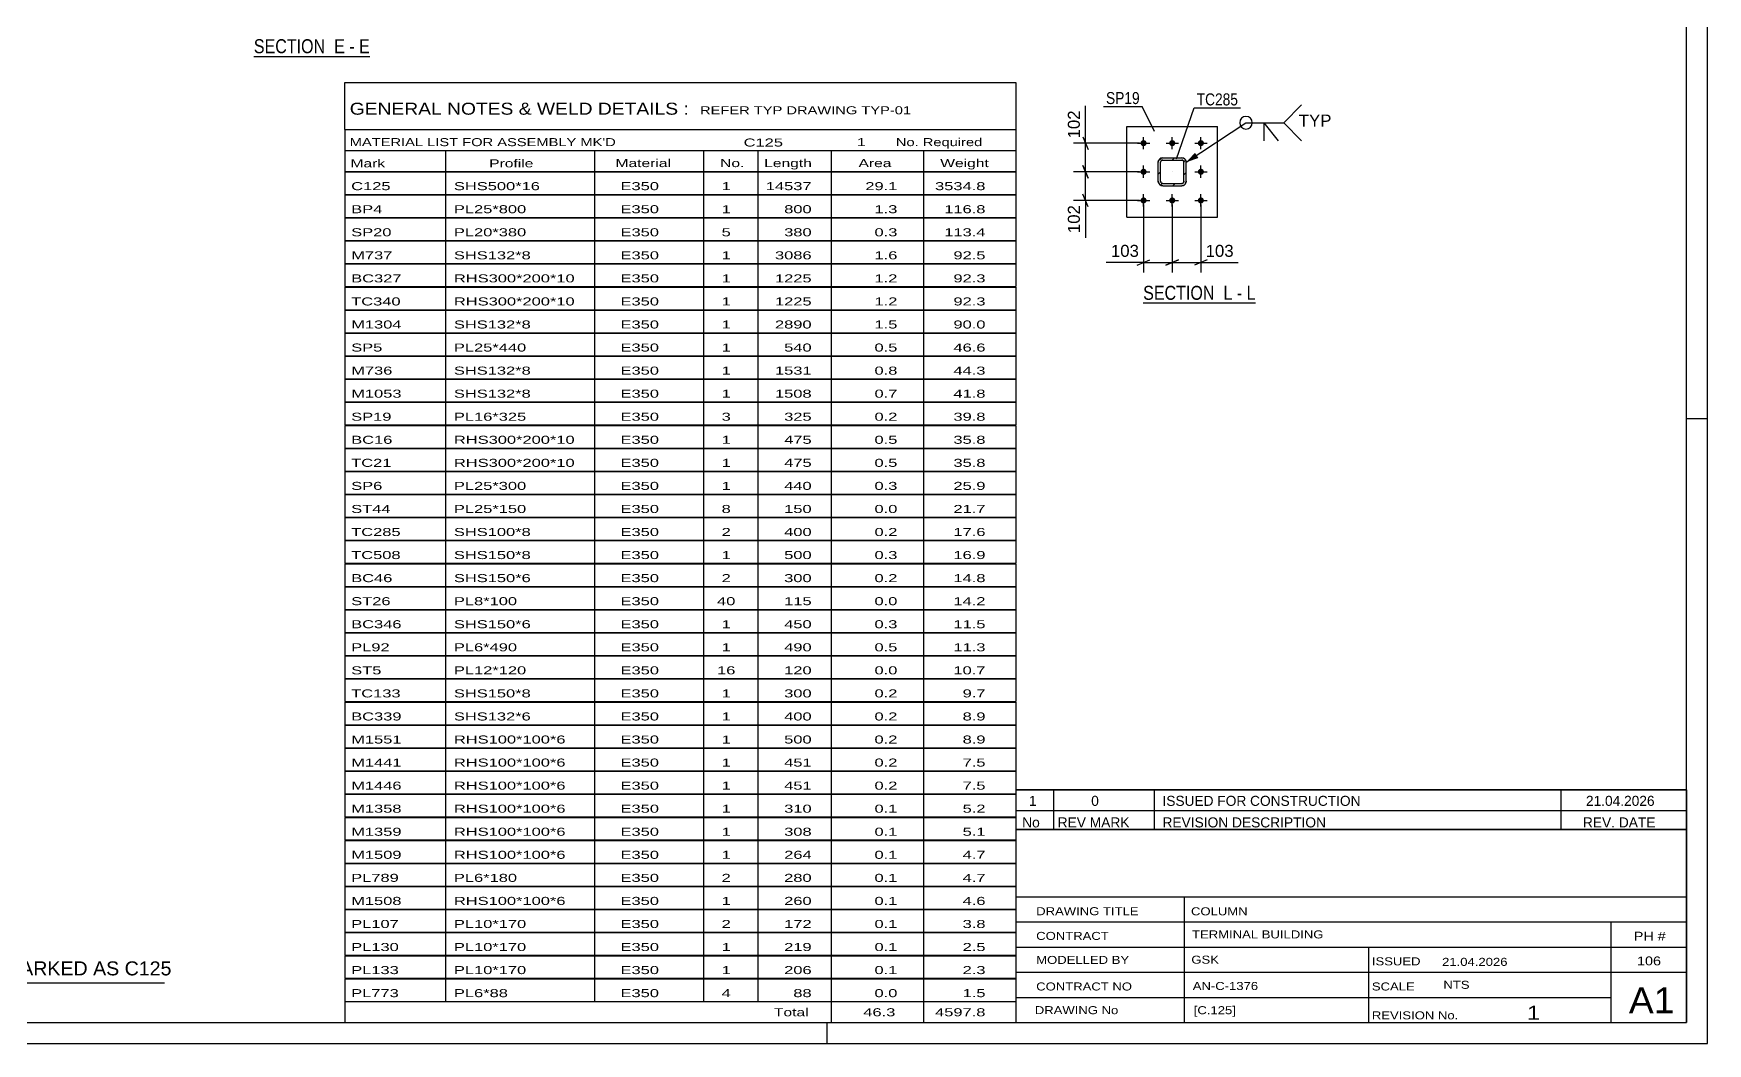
# Model space of a CAD drawing. Header units: millimetres. Extents: x -365 to 476, y -61 to 533.
# Drawn here: x 76.4 to 475.7, y -61 to 180 of the extents above; entities that cross this region are included whole.
import ezdxf

# ---------------------------------------------------------------- set-up
doc = ezdxf.new("R2010")
doc.units = ezdxf.units.MM
doc.linetypes.add('DXK_LINE_DOT2', pattern=[3.9198, 1.9599, -1.9599])
doc.linetypes.add('DXK_LINE_DOT3', pattern=[5.9187, 2.979, -0.9799, 0.9799, -0.9799])
doc.styles.add('Arial', font='arial.ttf', dxfattribs={"height": 0.2})
doc.styles.add('Arial Narrow', font='ARIALN.TTF', dxfattribs={"height": 0.2})

# ---------------------------------------------------------------- blocks, each defined once
blk = doc.blocks.new('Unknown-284858020-7668')
at = {"color": 5, "linetype": 'Continuous'}
for p, q in [((475.72, -60.97), (475.72, 533.03)), ((470.72, -55.97), (470.72, 528.03)), ((475.72, 88.03), (470.72, 88.03)), ((-360.28, -55.97), (470.72, -55.97)), ((265.72, -60.97), (265.72, -55.97)), ((-365.28, -60.97), (475.72, -60.97))]:
    blk.add_line(p, q, dxfattribs=at)
blk = doc.blocks.new('Unknown-284858020-16 - 18930')
at = {"color": 6, "linetype": 'Continuous'}
blk.add_line((129, 174.51), (156.65, 174.51), dxfattribs=at)
at = {"color": 0, "linetype": 'Continuous'}
blk.add_wipeout([(147.11, 175.26), (147.11, 178.76), (129, 178.76), (129, 175.26)], dxfattribs=at)
at = {"color": 7, "linetype": 'Continuous', "style": 'Arial Narrow'}
blk.add_text('SECTION ', height=3.34, dxfattribs=at).set_placement((129, 175.26))
at = {"color": 0, "linetype": 'Continuous'}
blk.add_wipeout([(150.72, 175.26), (150.72, 178.76), (148.16, 178.76), (148.16, 175.26)], dxfattribs=at)
blk.add_wipeout([(153.04, 175.26), (153.04, 178.76), (151.77, 178.76), (151.77, 175.26)], dxfattribs=at)
at = {"color": 7, "linetype": 'Continuous', "style": 'Arial Narrow'}
blk.add_text('E', height=3.34, dxfattribs=at).set_placement((148.16, 175.26))
at = {"color": 0, "linetype": 'Continuous'}
blk.add_wipeout([(156.65, 175.26), (156.65, 178.76), (154.09, 178.76), (154.09, 175.26)], dxfattribs=at)
at = {"color": 7, "linetype": 'Continuous', "style": 'Arial Narrow'}
for s, p in [('-', (151.77, 175.26)), ('E', (154.09, 175.26))]:
    blk.add_text(s, height=3.34, dxfattribs=at).set_placement(p)
blk = doc.blocks.new('Unknown-284858020-22 - 23308')
at = {"color": 6, "linetype": 'Continuous'}
blk.add_line((341.11, 115.68), (367.91, 115.68), dxfattribs=at)
at = {"color": 0, "linetype": 'Continuous'}
blk.add_wipeout([(359.22, 116.43), (359.22, 119.93), (341.11, 119.93), (341.11, 116.43)], dxfattribs=at)
at = {"color": 7, "linetype": 'Continuous', "style": 'Arial Narrow'}
blk.add_text('SECTION ', height=3.34, dxfattribs=at).set_placement((341.11, 116.43))
at = {"color": 0, "linetype": 'Continuous'}
blk.add_wipeout([(362.4, 116.43), (362.4, 119.93), (360.27, 119.93), (360.27, 116.43)], dxfattribs=at)
blk.add_wipeout([(364.72, 116.43), (364.72, 119.93), (363.45, 119.93), (363.45, 116.43)], dxfattribs=at)
at = {"color": 7, "linetype": 'Continuous', "style": 'Arial Narrow'}
blk.add_text('L', height=3.34, dxfattribs=at).set_placement((360.27, 116.43))
at = {"color": 0, "linetype": 'Continuous'}
blk.add_wipeout([(367.91, 116.43), (367.91, 119.93), (365.77, 119.93), (365.77, 116.43)], dxfattribs=at)
at = {"color": 7, "linetype": 'Continuous', "style": 'Arial Narrow'}
for s, p in [('-', (363.45, 116.43)), ('L', (365.77, 116.43))]:
    blk.add_text(s, height=3.34, dxfattribs=at).set_placement(p)
blk = doc.blocks.new('Part-284858020-23316 - 23308')
at = {"linetype": 'Continuous'}
h = blk.add_hatch(dxfattribs=at)
h.set_pattern_fill('', scale=0.7, style=0, pattern_type=0)
h.set_pattern_definition([(45, (345.3726, 150.2259), (-1.57154, 1.57154), [])])
h.paths.add_polyline_path([(345.78, 150.31), (345.37, 150.23), (345.03, 149.99), (344.8, 149.65), (344.71, 149.24), (344.71, 144.71), (344.8, 144.3), (345.03, 143.95), (345.37, 143.72), (345.78, 143.64), (350.31, 143.64), (350.72, 143.72), (351.07, 143.95), (351.3, 144.3), (351.38, 144.71), (351.38, 149.24), (351.3, 149.65), (351.07, 149.99), (350.72, 150.23), (350.31, 150.31)])
h.paths.add_polyline_path([(350.31, 149.77), (350.52, 149.73), (350.69, 149.62), (350.81, 149.44), (350.85, 149.24), (350.85, 144.71), (350.81, 144.5), (350.69, 144.33), (350.52, 144.21), (350.31, 144.17), (345.78, 144.17), (345.58, 144.21), (345.4, 144.33), (345.29, 144.5), (345.25, 144.71), (345.25, 149.24), (345.29, 149.44), (345.4, 149.62), (345.58, 149.73), (345.78, 149.77)])
at = {"color": 7, "linetype": 'DXK_LINE_DOT2'}
for p, q in [((344.71, 149.24), (344.8, 149.65)), ((344.71, 144.71), (344.71, 149.24)), ((345.29, 149.44), (345.25, 149.24)), ((345.25, 144.71), (345.25, 149.24)), ((345.37, 150.23), (345.78, 150.31)), ((345.78, 149.77), (345.58, 149.73)), ((345.78, 150.31), (350.31, 150.31)), ((345.78, 149.77), (350.31, 149.77)), ((350.31, 150.31), (350.72, 150.23)), ((350.52, 149.73), (350.31, 149.77)), ((350.85, 149.24), (350.81, 149.44)), ((350.85, 144.71), (350.85, 149.24)), ((351.3, 149.65), (351.38, 149.24)), ((351.38, 144.71), (351.38, 149.24)), ((344.8, 144.3), (344.71, 144.71)), ((345.25, 144.71), (345.29, 144.5)), ((345.58, 144.21), (345.78, 144.17)), ((345.78, 144.17), (350.31, 144.17)), ((350.31, 144.17), (350.52, 144.21)), ((350.81, 144.5), (350.85, 144.71)), ((351.38, 144.71), (351.3, 144.3)), ((345.78, 143.64), (345.37, 143.72)), ((345.78, 143.64), (350.31, 143.64)), ((350.72, 143.72), (350.31, 143.64))]:
    blk.add_line(p, q, dxfattribs=at)
at = {"color": 2, "linetype": 'Continuous'}
for p, q in [((344.8, 149.65), (344.71, 149.24)), ((344.71, 144.71), (344.71, 149.24)), ((345.25, 149.24), (345.29, 149.44)), ((345.25, 144.71), (345.25, 149.24)), ((345.78, 150.31), (345.37, 150.23)), ((345.58, 149.73), (345.78, 149.77)), ((345.78, 150.31), (350.31, 150.31)), ((345.78, 149.77), (350.31, 149.77)), ((350.72, 150.23), (350.31, 150.31)), ((350.31, 149.77), (350.52, 149.73)), ((350.81, 149.44), (350.85, 149.24)), ((350.85, 144.71), (350.85, 149.24)), ((351.38, 149.24), (351.3, 149.65)), ((351.38, 144.71), (351.38, 149.24)), ((344.71, 144.71), (344.8, 144.3)), ((345.29, 144.5), (345.25, 144.71)), ((345.78, 144.17), (345.58, 144.21)), ((345.78, 144.17), (350.31, 144.17)), ((350.52, 144.21), (350.31, 144.17)), ((350.85, 144.71), (350.81, 144.5)), ((351.3, 144.3), (351.38, 144.71)), ((345.37, 143.72), (345.78, 143.64)), ((345.78, 143.64), (350.31, 143.64)), ((350.31, 143.64), (350.72, 143.72))]:
    blk.add_line(p, q, dxfattribs=at)
at = {"color": 7, "linetype": 'DXK_LINE_DOT3'}
blk.add_line((348.05, 146.97), (348.05, 146.97), dxfattribs=at)
at = {"color": 7, "linetype": 'DXK_LINE_DOT2'}
for centre, radius, start, end in [((345.78, 149.24), 1.07, 112.5, 157.5), ((345.78, 149.24), 0.533, 112.5, 157.5), ((350.31, 149.24), 0.533, 22.5, 67.5), ((350.31, 149.24), 1.07, 22.5, 67.5), ((345.78, 144.71), 1.07, 202.5, 247.5), ((345.78, 144.71), 0.533, 202.5, 247.5), ((350.31, 144.71), 0.533, 292.5, 337.5), ((350.31, 144.71), 1.07, 292.5, 337.5)]:
    blk.add_arc(centre, radius, start, end, dxfattribs=at)
at = {"color": 2, "linetype": 'Continuous'}
for centre, radius, start, end in [((345.78, 149.24), 1.07, 112.5, 157.5), ((345.78, 149.24), 0.533, 112.5, 157.5), ((350.31, 149.24), 0.533, 22.5, 67.5), ((350.31, 149.24), 1.07, 22.5, 67.5), ((345.78, 144.71), 1.07, 202.5, 247.5), ((345.78, 144.71), 0.533, 202.5, 247.5), ((350.31, 144.71), 0.533, 292.5, 337.5), ((350.31, 144.71), 1.07, 292.5, 337.5)]:
    blk.add_arc(centre, radius, start, end, dxfattribs=at)
blk = doc.blocks.new('Part-284858020-23330 - 23308')
at = {"color": 2, "linetype": 'Continuous'}
for p, q in [((337.21, 136.14), (337.21, 157.81)), ((337.21, 157.81), (358.88, 157.81)), ((358.88, 136.14), (358.88, 157.81)), ((337.21, 136.14), (358.88, 136.14))]:
    blk.add_line(p, q, dxfattribs=at)
blk = doc.blocks.new('Bolt-284858020-23423 - 23308')
at = {"linetype": 'Continuous'}
for points in [[(341.21, 154.54, -1), (341.21, 153.07, -1)], [(348.05, 154.54, -1), (348.05, 153.07, -1)], [(354.88, 154.54, -1), (354.88, 153.07, -1)], [(341.21, 147.71, -1), (341.21, 146.24, -1)], [(354.88, 147.71, -1), (354.88, 146.24, -1)], [(341.21, 140.87, -1), (341.21, 139.41, -1)], [(348.05, 140.87, -1), (348.05, 139.41, -1)], [(354.88, 140.87, -1), (354.88, 139.41, -1)]]:
    blk.add_hatch(color=1, dxfattribs=at).paths.add_polyline_path(points)
at = {"color": 1, "linetype": 'Continuous'}
for p, q in [((339.75, 153.81), (342.68, 153.81)), ((341.21, 152.34), (341.21, 155.27)), ((346.58, 153.81), (349.51, 153.81)), ((348.05, 152.34), (348.05, 155.27)), ((353.41, 153.81), (356.35, 153.81)), ((354.88, 152.34), (354.88, 155.27)), ((341.21, 145.51), (341.21, 148.44)), ((354.88, 145.51), (354.88, 148.44)), ((339.75, 146.97), (342.68, 146.97)), ((353.41, 146.97), (356.35, 146.97)), ((339.75, 140.14), (342.68, 140.14)), ((341.21, 138.67), (341.21, 141.61)), ((346.58, 140.14), (349.51, 140.14)), ((348.05, 138.67), (348.05, 141.61)), ((353.41, 140.14), (356.35, 140.14)), ((354.88, 138.67), (354.88, 141.61))]:
    blk.add_line(p, q, dxfattribs=at)
blk = doc.blocks.new('StraightDimension-284858020-23444 - 23308')
at = {"color": 7, "linetype": 'Continuous'}
for p, q in [((341.21, 139.14), (341.21, 122.93)), ((348.05, 139.14), (348.05, 122.93)), ((339.71, 124.73), (342.71, 125.93)), ((341.21, 125.33), (348.05, 125.33)), ((349.55, 125.93), (346.55, 124.73))]:
    blk.add_line(p, q, dxfattribs=at)
at = {"color": 0}
blk.add_wipeout([(340.69, 126.08), (340.69, 130.28), (332.82, 130.28), (332.82, 126.08)], dxfattribs=at)
at = {"color": 7, "linetype": 'Continuous'}
blk.add_line((341.21, 125.33), (332.29, 125.33), dxfattribs=at)
blk.add_line((341.21, 125.33), (332.29, 125.33), dxfattribs=at)
at = {"color": 3, "style": 'Arial'}
blk.add_text('103', height=2.865, dxfattribs=at).set_placement((333.42, 126.68))
blk = doc.blocks.new('StraightDimension-284858020-23443 - 23308')
at = {"color": 7, "linetype": 'Continuous'}
for p, q in [((348.05, 139.14), (348.05, 122.93)), ((354.88, 139.14), (354.88, 122.93)), ((346.55, 124.73), (349.55, 125.93)), ((348.05, 125.33), (354.88, 125.33)), ((356.38, 125.93), (353.38, 124.73))]:
    blk.add_line(p, q, dxfattribs=at)
at = {"color": 0}
blk.add_wipeout([(363.28, 126.08), (363.28, 130.28), (355.41, 130.28), (355.41, 126.08)], dxfattribs=at)
at = {"color": 7, "linetype": 'Continuous'}
blk.add_line((354.88, 125.33), (363.8, 125.33), dxfattribs=at)
blk.add_line((354.88, 125.33), (363.8, 125.33), dxfattribs=at)
at = {"color": 3, "style": 'Arial'}
blk.add_text('103', height=2.865, dxfattribs=at).set_placement((356.01, 126.68))
blk = doc.blocks.new('StraightDimension-284858020-23453 - 23308')
at = {"color": 7, "linetype": 'Continuous'}
for p, q in [((340.21, 153.81), (324.51, 153.81)), ((326.76, 155.31), (327.96, 152.31)), ((327.36, 146.97), (327.36, 153.81)), ((327.96, 145.47), (326.76, 148.47)), ((340.21, 146.97), (324.51, 146.97))]:
    blk.add_line(p, q, dxfattribs=at)
at = {"color": 0}
blk.add_wipeout([(326.61, 162.2), (322.41, 162.2), (322.41, 154.33), (326.61, 154.33)], dxfattribs=at)
at = {"color": 7, "linetype": 'Continuous'}
blk.add_line((327.36, 153.81), (327.36, 162.73), dxfattribs=at)
blk.add_line((327.36, 153.81), (327.36, 162.73), dxfattribs=at)
at = {"color": 3, "style": 'Arial'}
blk.add_text('102', height=2.865, rotation=90.0002, dxfattribs=at).set_placement((326.01, 154.93))
blk = doc.blocks.new('StraightDimension-284858020-23454 - 23308')
at = {"color": 7, "linetype": 'Continuous'}
for p, q in [((326.76, 148.47), (327.96, 145.47)), ((340.21, 146.97), (324.51, 146.97)), ((327.36, 140.14), (327.36, 146.97)), ((340.21, 140.14), (324.51, 140.14)), ((327.96, 138.64), (326.76, 141.64))]:
    blk.add_line(p, q, dxfattribs=at)
at = {"color": 0}
blk.add_wipeout([(326.61, 139.62), (322.41, 139.62), (322.41, 131.74), (326.61, 131.74)], dxfattribs=at)
at = {"color": 7, "linetype": 'Continuous'}
blk.add_line((327.36, 140.14), (327.36, 131.22), dxfattribs=at)
blk.add_line((327.36, 140.14), (327.36, 131.22), dxfattribs=at)
at = {"color": 3, "style": 'Arial'}
blk.add_text('102', height=2.865, rotation=90.0002, dxfattribs=at).set_placement((326.01, 132.34))
blk = doc.blocks.new('Unknown-284858020-29530')
at = {"color": 7, "linetype": 'Continuous'}
blk.add_line((37.72, -46.47), (107.72, -46.47), dxfattribs=at)
at = {"color": 7, "style": 'Arial'}
blk.add_text('ONE-COLUMN MARKED AS C125', height=3.3428, dxfattribs=at).set_placement((36.18, -44.72))
blk = doc.blocks.new('Unknown-284858020-29528')
at = {"color": 7, "linetype": 'Continuous'}
for p, q in [((310.72, -9.92), (310.72, -55.97)), ((310.72, -9.92), (470.72, -9.92)), ((470.72, -9.97), (470.72, -55.97)), ((310.72, -25.97), (470.72, -25.97)), ((350.86, -25.97), (350.86, -55.97)), ((452.72, -55.92), (452.72, -31.92)), ((310.72, -31.97), (470.72, -31.97)), ((310.72, -37.97), (470.72, -37.97)), ((394.86, -37.97), (394.86, -55.97)), ((310.72, -43.97), (470.72, -43.97)), ((310.72, -49.97), (452.72, -49.97)), ((310.72, -55.97), (470.72, -55.97))]:
    blk.add_line(p, q, dxfattribs=at)
at = {"color": 7, "style": 'Arial Narrow'}
for s, height, width, p in [('DRAWING TITLE', 1.9089, 1.425378, (315.6, -30.37)), ('COLUMN', 1.909, 1.425378, (352.52, -30.39)), ('CONTRACT', 1.909, 1.425378, (315.6, -36.26)), ('TERMINAL BUILDING', 1.9089, 1.425378, (352.77, -35.9)), ('MODELLED BY', 1.9089, 1.425378, (315.6, -41.99)), ('GSK', 1.909, 1.425378, (352.6, -41.93)), ('ISSUED', 1.909, 1.425378, (395.66, -42.33)), ('21.04.2026', 1.909, 1.425378, (412.41, -42.45)), ('CONTRACT NO', 1.9089, 1.425378, (315.6, -48.32)), ('AN-C-1376', 1.909, 1.425378, (352.94, -48.2)), ('SCALE', 1.909, 1.425378, (395.66, -48.32)), ('A1', 6.204, 1.25, (456.96, -53.77)), ('DRAWING No', 1.909, 1.425378, (315.27, -53.97)), ('[C.125]', 1.909, 1.425378, (353.18, -53.98)), ('REVISION No.', 1.9089, 1.425378, (395.66, -55.21)), ('1', 3.34, 1.5, (432.63, -55.3))]:
    blk.add_text(s, height=height, dxfattribs=dict(at, width=width)).set_placement(p)
at = {"color": 7, "linetype": 'Continuous', "style": 'Arial Narrow'}
for s, height, width, p in [('PH #', 2.1, 1.42538, (458.12, -36.42)), ('106', 2.1, 1.42538, (458.9, -42.32)), ('NTS', 1.909, 1.425378, (412.72, -47.92))]:
    blk.add_text(s, height=height, dxfattribs=dict(at, width=width)).set_placement(p)
blk = doc.blocks.new('Unknown-284858020-29529')
at = {"color": 7, "linetype": 'Continuous'}
for p, q in [((150.72, 168.28), (310.72, 168.28)), ((150.72, 157.03), (150.72, 168.28)), ((310.72, 168.28), (310.72, 157.03)), ((150.72, 157.03), (310.72, 157.03)), ((150.72, 157.03), (150.72, 152.03)), ((310.72, 157.03), (310.72, 152.03)), ((150.72, 152.03), (310.72, 152.03)), ((150.72, 152.03), (150.72, 147.03)), ((174.72, 152.03), (174.72, 147.03)), ((210.22, 152.03), (210.22, 147.03)), ((236.22, 152.03), (236.22, 147.03)), ((249.22, 152.03), (249.22, 147.03)), ((266.72, 152.03), (266.72, 147.03)), ((288.72, 152.03), (288.72, 147.03)), ((310.72, 152.03), (310.72, 147.03)), ((150.72, 147.03), (310.72, 147.03)), ((150.72, 146.98), (150.72, 141.58)), ((150.72, 146.98), (310.72, 146.98)), ((174.72, 147.03), (174.72, 141.53)), ((210.22, 147.03), (210.22, 141.53)), ((236.22, 147.03), (236.22, 141.53)), ((249.22, 147.03), (249.22, 141.53)), ((266.72, 147.03), (266.72, 141.53)), ((288.72, 147.03), (288.72, 141.53)), ((310.72, 146.98), (310.72, 141.58)), ((150.72, 141.58), (310.72, 141.58)), ((150.72, 141.48), (150.72, 136.08)), ((150.72, 141.48), (310.72, 141.48)), ((174.72, 141.53), (174.72, 136.03)), ((210.22, 141.53), (210.22, 136.03)), ((236.22, 141.53), (236.22, 136.03)), ((249.22, 141.53), (249.22, 136.03)), ((266.72, 141.53), (266.72, 136.03)), ((288.72, 141.53), (288.72, 136.03)), ((310.72, 141.48), (310.72, 136.08)), ((150.72, 136.08), (310.72, 136.08)), ((150.72, 135.98), (150.72, 130.58)), ((150.72, 135.98), (310.72, 135.98)), ((174.72, 136.03), (174.72, 130.53)), ((210.22, 136.03), (210.22, 130.53)), ((236.22, 136.03), (236.22, 130.53)), ((249.22, 136.03), (249.22, 130.53)), ((266.72, 136.03), (266.72, 130.53)), ((288.72, 136.03), (288.72, 130.53)), ((310.72, 135.98), (310.72, 130.58)), ((150.72, 130.58), (310.72, 130.58)), ((150.72, 130.48), (150.72, 125.08)), ((150.72, 130.48), (310.72, 130.48)), ((174.72, 130.53), (174.72, 125.03)), ((210.22, 130.53), (210.22, 125.03)), ((236.22, 130.53), (236.22, 125.03)), ((249.22, 130.53), (249.22, 125.03)), ((266.72, 130.53), (266.72, 125.03)), ((288.72, 130.53), (288.72, 125.03)), ((310.72, 130.48), (310.72, 125.08)), ((150.72, 125.08), (310.72, 125.08)), ((150.72, 124.98), (150.72, 119.58)), ((150.72, 124.98), (310.72, 124.98)), ((174.72, 125.03), (174.72, 119.53)), ((210.22, 125.03), (210.22, 119.53)), ((236.22, 125.03), (236.22, 119.53)), ((249.22, 125.03), (249.22, 119.53)), ((266.72, 125.03), (266.72, 119.53)), ((288.72, 125.03), (288.72, 119.53)), ((310.72, 124.98), (310.72, 119.58)), ((150.72, 119.58), (310.72, 119.58)), ((150.72, 119.48), (150.72, 114.08)), ((150.72, 119.48), (310.72, 119.48)), ((174.72, 119.53), (174.72, 114.03)), ((210.22, 119.53), (210.22, 114.03)), ((236.22, 119.53), (236.22, 114.03)), ((249.22, 119.53), (249.22, 114.03)), ((266.72, 119.53), (266.72, 114.03)), ((288.72, 119.53), (288.72, 114.03)), ((310.72, 119.48), (310.72, 114.08)), ((150.72, 114.08), (310.72, 114.08)), ((150.72, 113.98), (150.72, 108.58)), ((150.72, 113.98), (310.72, 113.98)), ((174.72, 114.03), (174.72, 108.53)), ((210.22, 114.03), (210.22, 108.53)), ((236.22, 114.03), (236.22, 108.53)), ((249.22, 114.03), (249.22, 108.53)), ((266.72, 114.03), (266.72, 108.53)), ((288.72, 114.03), (288.72, 108.53)), ((310.72, 113.98), (310.72, 108.58)), ((150.72, 108.58), (310.72, 108.58)), ((150.72, 108.48), (150.72, 103.08)), ((150.72, 108.48), (310.72, 108.48)), ((174.72, 108.53), (174.72, 103.03)), ((210.22, 108.53), (210.22, 103.03)), ((236.22, 108.53), (236.22, 103.03)), ((249.22, 108.53), (249.22, 103.03)), ((266.72, 108.53), (266.72, 103.03)), ((288.72, 108.53), (288.72, 103.03)), ((310.72, 108.48), (310.72, 103.08)), ((150.72, 103.08), (310.72, 103.08)), ((150.72, 102.98), (150.72, 97.58)), ((150.72, 102.98), (310.72, 102.98)), ((174.72, 103.03), (174.72, 97.53)), ((210.22, 103.03), (210.22, 97.53)), ((236.22, 103.03), (236.22, 97.53)), ((249.22, 103.03), (249.22, 97.53)), ((266.72, 103.03), (266.72, 97.53)), ((288.72, 103.03), (288.72, 97.53)), ((310.72, 102.98), (310.72, 97.58)), ((150.72, 97.58), (310.72, 97.58)), ((150.72, 97.48), (150.72, 92.08)), ((150.72, 97.48), (310.72, 97.48)), ((174.72, 97.53), (174.72, 92.03)), ((210.22, 97.53), (210.22, 92.03)), ((236.22, 97.53), (236.22, 92.03)), ((249.22, 97.53), (249.22, 92.03)), ((266.72, 97.53), (266.72, 92.03)), ((288.72, 97.53), (288.72, 92.03)), ((310.72, 97.48), (310.72, 92.08)), ((150.72, 92.08), (310.72, 92.08)), ((150.72, 91.98), (150.72, 86.58)), ((150.72, 91.98), (310.72, 91.98)), ((174.72, 92.03), (174.72, 86.53)), ((210.22, 92.03), (210.22, 86.53)), ((236.22, 92.03), (236.22, 86.53)), ((249.22, 92.03), (249.22, 86.53)), ((266.72, 92.03), (266.72, 86.53)), ((288.72, 92.03), (288.72, 86.53)), ((310.72, 91.98), (310.72, 86.58)), ((150.72, 86.58), (310.72, 86.58)), ((150.72, 86.48), (150.72, 81.08)), ((150.72, 86.48), (310.72, 86.48)), ((174.72, 86.53), (174.72, 81.03)), ((210.22, 86.53), (210.22, 81.03)), ((236.22, 86.53), (236.22, 81.03)), ((249.22, 86.53), (249.22, 81.03)), ((266.72, 86.53), (266.72, 81.03)), ((288.72, 86.53), (288.72, 81.03)), ((310.72, 86.48), (310.72, 81.08)), ((150.72, 81.08), (310.72, 81.08)), ((150.72, 80.98), (150.72, 75.58)), ((150.72, 80.98), (310.72, 80.98)), ((174.72, 81.03), (174.72, 75.53)), ((210.22, 81.03), (210.22, 75.53)), ((236.22, 81.03), (236.22, 75.53)), ((249.22, 81.03), (249.22, 75.53)), ((266.72, 81.03), (266.72, 75.53)), ((288.72, 81.03), (288.72, 75.53)), ((310.72, 80.98), (310.72, 75.58)), ((150.72, 75.58), (310.72, 75.58)), ((150.72, 75.48), (150.72, 70.08)), ((150.72, 75.48), (310.72, 75.48)), ((174.72, 75.53), (174.72, 70.03)), ((210.22, 75.53), (210.22, 70.03)), ((236.22, 75.53), (236.22, 70.03)), ((249.22, 75.53), (249.22, 70.03)), ((266.72, 75.53), (266.72, 70.03)), ((288.72, 75.53), (288.72, 70.03)), ((310.72, 75.48), (310.72, 70.08)), ((150.72, 70.08), (310.72, 70.08)), ((150.72, 69.98), (150.72, 64.58)), ((150.72, 69.98), (310.72, 69.98)), ((174.72, 70.03), (174.72, 64.53)), ((210.22, 70.03), (210.22, 64.53)), ((236.22, 70.03), (236.22, 64.53)), ((249.22, 70.03), (249.22, 64.53)), ((266.72, 70.03), (266.72, 64.53)), ((288.72, 70.03), (288.72, 64.53)), ((310.72, 69.98), (310.72, 64.58)), ((150.72, 64.58), (310.72, 64.58)), ((150.72, 64.48), (150.72, 59.08)), ((150.72, 64.48), (310.72, 64.48)), ((174.72, 64.53), (174.72, 59.03)), ((210.22, 64.53), (210.22, 59.03)), ((236.22, 64.53), (236.22, 59.03)), ((249.22, 64.53), (249.22, 59.03)), ((266.72, 64.53), (266.72, 59.03)), ((288.72, 64.53), (288.72, 59.03)), ((310.72, 64.48), (310.72, 59.08)), ((150.72, 59.08), (310.72, 59.08)), ((150.72, 58.98), (150.72, 53.58)), ((150.72, 58.98), (310.72, 58.98)), ((174.72, 59.03), (174.72, 53.53)), ((210.22, 59.03), (210.22, 53.53)), ((236.22, 59.03), (236.22, 53.53)), ((249.22, 59.03), (249.22, 53.53)), ((266.72, 59.03), (266.72, 53.53)), ((288.72, 59.03), (288.72, 53.53)), ((310.72, 58.98), (310.72, 53.58)), ((150.72, 53.58), (310.72, 53.58)), ((150.72, 53.48), (150.72, 48.08)), ((150.72, 53.48), (310.72, 53.48)), ((174.72, 53.53), (174.72, 48.03)), ((210.22, 53.53), (210.22, 48.03)), ((236.22, 53.53), (236.22, 48.03)), ((249.22, 53.53), (249.22, 48.03)), ((266.72, 53.53), (266.72, 48.03)), ((288.72, 53.53), (288.72, 48.03)), ((310.72, 53.48), (310.72, 48.08)), ((150.72, 48.08), (310.72, 48.08)), ((150.72, 47.98), (150.72, 42.58)), ((150.72, 47.98), (310.72, 47.98)), ((174.72, 48.03), (174.72, 42.53)), ((210.22, 48.03), (210.22, 42.53)), ((236.22, 48.03), (236.22, 42.53)), ((249.22, 48.03), (249.22, 42.53)), ((266.72, 48.03), (266.72, 42.53)), ((288.72, 48.03), (288.72, 42.53)), ((310.72, 47.98), (310.72, 42.58)), ((150.72, 42.58), (310.72, 42.58)), ((150.72, 42.48), (150.72, 37.08)), ((150.72, 42.48), (310.72, 42.48)), ((174.72, 42.53), (174.72, 37.03)), ((210.22, 42.53), (210.22, 37.03)), ((236.22, 42.53), (236.22, 37.03)), ((249.22, 42.53), (249.22, 37.03)), ((266.72, 42.53), (266.72, 37.03)), ((288.72, 42.53), (288.72, 37.03)), ((310.72, 42.48), (310.72, 37.08)), ((150.72, 37.08), (310.72, 37.08)), ((150.72, 36.98), (150.72, 31.58)), ((150.72, 36.98), (310.72, 36.98)), ((174.72, 37.03), (174.72, 31.53)), ((210.22, 37.03), (210.22, 31.53)), ((236.22, 37.03), (236.22, 31.53)), ((249.22, 37.03), (249.22, 31.53)), ((266.72, 37.03), (266.72, 31.53)), ((288.72, 37.03), (288.72, 31.53)), ((310.72, 36.98), (310.72, 31.58)), ((150.72, 31.58), (310.72, 31.58)), ((150.72, 31.48), (150.72, 26.08)), ((150.72, 31.48), (310.72, 31.48)), ((174.72, 31.53), (174.72, 26.03)), ((210.22, 31.53), (210.22, 26.03)), ((236.22, 31.53), (236.22, 26.03)), ((249.22, 31.53), (249.22, 26.03)), ((266.72, 31.53), (266.72, 26.03)), ((288.72, 31.53), (288.72, 26.03)), ((310.72, 31.48), (310.72, 26.08)), ((150.72, 26.08), (310.72, 26.08)), ((150.72, 25.98), (150.72, 20.58)), ((150.72, 25.98), (310.72, 25.98)), ((174.72, 26.03), (174.72, 20.53)), ((210.22, 26.03), (210.22, 20.53)), ((236.22, 26.03), (236.22, 20.53)), ((249.22, 26.03), (249.22, 20.53)), ((266.72, 26.03), (266.72, 20.53)), ((288.72, 26.03), (288.72, 20.53)), ((310.72, 25.98), (310.72, 20.58)), ((150.72, 20.58), (310.72, 20.58)), ((150.72, 20.48), (150.72, 15.08)), ((150.72, 20.48), (310.72, 20.48)), ((174.72, 20.53), (174.72, 15.03)), ((210.22, 20.53), (210.22, 15.03)), ((236.22, 20.53), (236.22, 15.03)), ((249.22, 20.53), (249.22, 15.03)), ((266.72, 20.53), (266.72, 15.03)), ((288.72, 20.53), (288.72, 15.03)), ((310.72, 20.48), (310.72, 15.08)), ((150.72, 15.08), (310.72, 15.08)), ((150.72, 14.98), (150.72, 9.58)), ((150.72, 14.98), (310.72, 14.98)), ((174.72, 15.03), (174.72, 9.53)), ((210.22, 15.03), (210.22, 9.53)), ((236.22, 15.03), (236.22, 9.53)), ((249.22, 15.03), (249.22, 9.53)), ((266.72, 15.03), (266.72, 9.53)), ((288.72, 15.03), (288.72, 9.53)), ((310.72, 14.98), (310.72, 9.58)), ((150.72, 9.58), (310.72, 9.58)), ((150.72, 9.48), (150.72, 4.08)), ((150.72, 9.48), (310.72, 9.48)), ((174.72, 9.53), (174.72, 4.03)), ((210.22, 9.53), (210.22, 4.03)), ((236.22, 9.53), (236.22, 4.03)), ((249.22, 9.53), (249.22, 4.03)), ((266.72, 9.53), (266.72, 4.03)), ((288.72, 9.53), (288.72, 4.03)), ((310.72, 9.48), (310.72, 4.08)), ((150.72, 4.08), (310.72, 4.08)), ((174.72, 4.03), (174.72, -1.47)), ((210.22, 4.03), (210.22, -1.47)), ((236.22, 4.03), (236.22, -1.47)), ((249.22, 4.03), (249.22, -1.47)), ((266.72, 4.03), (266.72, -1.47)), ((288.72, 4.03), (288.72, -1.47)), ((150.72, 3.98), (150.72, -1.42)), ((150.72, 3.98), (310.72, 3.98)), ((310.72, 3.98), (310.72, -1.42)), ((150.72, -1.42), (310.72, -1.42)), ((150.72, -1.52), (150.72, -6.92)), ((150.72, -1.52), (310.72, -1.52)), ((174.72, -1.47), (174.72, -6.97)), ((210.22, -1.47), (210.22, -6.97)), ((236.22, -1.47), (236.22, -6.97)), ((249.22, -1.47), (249.22, -6.97)), ((266.72, -1.47), (266.72, -6.97)), ((288.72, -1.47), (288.72, -6.97)), ((310.72, -1.52), (310.72, -6.92)), ((150.72, -6.92), (310.72, -6.92)), ((150.72, -7.02), (150.72, -12.42)), ((150.72, -7.02), (310.72, -7.02)), ((174.72, -6.97), (174.72, -12.47)), ((210.22, -6.97), (210.22, -12.47)), ((236.22, -6.97), (236.22, -12.47)), ((249.22, -6.97), (249.22, -12.47)), ((266.72, -6.97), (266.72, -12.47)), ((288.72, -6.97), (288.72, -12.47)), ((310.72, -7.02), (310.72, -12.42)), ((150.72, -12.42), (310.72, -12.42)), ((150.72, -12.52), (150.72, -17.92)), ((150.72, -12.52), (310.72, -12.52)), ((174.72, -12.47), (174.72, -17.97)), ((210.22, -12.47), (210.22, -17.97)), ((236.22, -12.47), (236.22, -17.97)), ((249.22, -12.47), (249.22, -17.97)), ((266.72, -12.47), (266.72, -17.97)), ((288.72, -12.47), (288.72, -17.97)), ((310.72, -12.52), (310.72, -17.92)), ((150.72, -17.92), (310.72, -17.92)), ((150.72, -18.02), (150.72, -23.42)), ((150.72, -18.02), (310.72, -18.02)), ((174.72, -17.97), (174.72, -23.47)), ((210.22, -17.97), (210.22, -23.47)), ((236.22, -17.97), (236.22, -23.47)), ((249.22, -17.97), (249.22, -23.47)), ((266.72, -17.97), (266.72, -23.47)), ((288.72, -17.97), (288.72, -23.47)), ((310.72, -18.02), (310.72, -23.42)), ((150.72, -23.42), (310.72, -23.42)), ((150.72, -23.52), (150.72, -28.92)), ((150.72, -23.52), (310.72, -23.52)), ((174.72, -23.47), (174.72, -28.97)), ((210.22, -23.47), (210.22, -28.97)), ((236.22, -23.47), (236.22, -28.97)), ((249.22, -23.47), (249.22, -28.97)), ((266.72, -23.47), (266.72, -28.97)), ((288.72, -23.47), (288.72, -28.97)), ((310.72, -23.52), (310.72, -28.92)), ((150.72, -28.92), (310.72, -28.92)), ((150.72, -29.02), (150.72, -34.42)), ((150.72, -29.02), (310.72, -29.02)), ((174.72, -28.97), (174.72, -34.47)), ((210.22, -28.97), (210.22, -34.47)), ((236.22, -28.97), (236.22, -34.47)), ((249.22, -28.97), (249.22, -34.47)), ((266.72, -28.97), (266.72, -34.47)), ((288.72, -28.97), (288.72, -34.47)), ((310.72, -29.02), (310.72, -34.42)), ((150.72, -34.42), (310.72, -34.42)), ((150.72, -34.52), (150.72, -39.92)), ((150.72, -34.52), (310.72, -34.52)), ((174.72, -34.47), (174.72, -39.97)), ((210.22, -34.47), (210.22, -39.97)), ((236.22, -34.47), (236.22, -39.97)), ((249.22, -34.47), (249.22, -39.97)), ((266.72, -34.47), (266.72, -39.97)), ((288.72, -34.47), (288.72, -39.97)), ((310.72, -34.52), (310.72, -39.92)), ((150.72, -39.92), (310.72, -39.92)), ((150.72, -40.02), (150.72, -45.42)), ((150.72, -40.02), (310.72, -40.02)), ((174.72, -39.97), (174.72, -45.47)), ((210.22, -39.97), (210.22, -45.47)), ((236.22, -39.97), (236.22, -45.47)), ((249.22, -39.97), (249.22, -45.47)), ((266.72, -39.97), (266.72, -45.47)), ((288.72, -39.97), (288.72, -45.47)), ((310.72, -40.02), (310.72, -45.42)), ((150.72, -45.42), (310.72, -45.42)), ((150.72, -45.52), (150.72, -50.92)), ((150.72, -45.52), (310.72, -45.52)), ((174.72, -45.47), (174.72, -50.97)), ((210.22, -45.47), (210.22, -50.97)), ((236.22, -45.47), (236.22, -50.97)), ((249.22, -45.47), (249.22, -50.97)), ((266.72, -45.47), (266.72, -50.97)), ((288.72, -45.47), (288.72, -50.97)), ((310.72, -45.52), (310.72, -50.92)), ((150.72, -50.92), (310.72, -50.92)), ((150.72, -50.97), (310.72, -50.97)), ((150.72, -50.97), (150.72, -55.97)), ((266.72, -50.97), (266.72, -55.97)), ((288.72, -50.97), (288.72, -55.97)), ((310.72, -50.97), (310.72, -55.97)), ((150.72, -55.97), (310.72, -55.97))]:
    blk.add_line(p, q, dxfattribs=at)
at = {"color": 7, "style": 'Arial Narrow'}
for s, height, width, p in [('GENERAL NOTES & WELD DETAILS :', 2.8633, 1.4, (151.87, 160.59)), ('REFER TYP DRAWING TYP-01', 1.9089, 1.6, (235.42, 160.69)), ("MATERIAL LIST FOR ASSEMBLY MK'D", 1.9089, 1.6, (151.87, 153.09)), ('C125', 1.909, 1.794707, (245.82, 153)), ('1', 1.91, 1.794707, (272.8, 153.09)), ('No. Required', 1.9089, 1.6, (282.13, 153.09)), ('Mark', 1.909, 1.7, (152.05, 148.03)), ('Profile', 1.909, 1.7, (185.13, 148.03)), ('Material', 1.909, 1.7, (215.26, 148.09)), ('No.', 1.909, 1.7, (240.22, 148.09)), ('Length', 1.909, 1.7, (250.72, 148.09)), ('Area', 1.909, 1.7, (273.22, 148.09)), ('Weight', 1.909, 1.7, (292.72, 148.09))]:
    blk.add_text(s, height=height, dxfattribs=dict(at, width=width)).set_placement(p)
at = {"color": 7, "linetype": 'Continuous', "style": 'Arial Narrow'}
for s, height, width, p in [('C125', 1.909, 1.794707, (152.22, 142.59)), ('SHS500*16', 1.909, 1.794707, (176.72, 142.59)), ('E350', 1.909, 1.794707, (216.46, 142.59)), ('1', 1.91, 1.794707, (240.57, 142.59)), ('14537', 1.909, 1.794707, (251.11, 142.59)), ('29.1', 1.909, 1.794707, (274.85, 142.59)), ('3534.8', 1.909, 1.794707, (291.48, 142.59)), ('BP4', 1.909, 1.794707, (152.22, 137.09)), ('PL25*800', 1.909, 1.794707, (176.72, 137.09)), ('E350', 1.909, 1.794707, (216.46, 137.09)), ('1', 1.91, 1.794707, (240.57, 137.09)), ('800', 1.909, 1.794707, (255.49, 137.09)), ('1.3', 1.909, 1.794707, (277.03, 137.09)), ('116.8', 1.909, 1.794707, (293.67, 137.09)), ('SP20', 1.909, 1.794707, (152.22, 131.59)), ('PL20*380', 1.909, 1.794707, (176.72, 131.59)), ('E350', 1.909, 1.794707, (216.46, 131.59)), ('5', 1.91, 1.794707, (240.57, 131.59)), ('380', 1.909, 1.794707, (255.49, 131.59)), ('0.3', 1.909, 1.794707, (277.03, 131.59)), ('113.4', 1.909, 1.794707, (293.67, 131.59)), ('M737', 1.909, 1.794707, (152.22, 126.09)), ('SHS132*8', 1.909, 1.794707, (176.72, 126.09)), ('E350', 1.909, 1.794707, (216.46, 126.09)), ('1', 1.91, 1.794707, (240.57, 126.09)), ('3086', 1.909, 1.794707, (253.3, 126.09)), ('1.6', 1.909, 1.794707, (277.03, 126.09)), ('92.5', 1.909, 1.794707, (295.86, 126.09)), ('BC327', 1.909, 1.794707, (152.22, 120.59)), ('RHS300*200*10', 1.9089, 1.794707, (176.72, 120.59)), ('E350', 1.909, 1.794707, (216.46, 120.59)), ('1', 1.91, 1.794707, (240.57, 120.59)), ('1225', 1.909, 1.794707, (253.3, 120.59)), ('1.2', 1.909, 1.794707, (277.03, 120.59)), ('92.3', 1.909, 1.794707, (295.86, 120.59)), ('TC340', 1.909, 1.794707, (152.22, 115.09)), ('RHS300*200*10', 1.9089, 1.794707, (176.72, 115.09)), ('E350', 1.909, 1.794707, (216.46, 115.09)), ('1', 1.91, 1.794707, (240.57, 115.09)), ('1225', 1.909, 1.794707, (253.3, 115.09)), ('1.2', 1.909, 1.794707, (277.03, 115.09)), ('92.3', 1.909, 1.794707, (295.86, 115.09)), ('M1304', 1.909, 1.794707, (152.22, 109.59)), ('SHS132*8', 1.909, 1.794707, (176.72, 109.59)), ('E350', 1.909, 1.794707, (216.46, 109.59)), ('1', 1.91, 1.794707, (240.57, 109.59)), ('2890', 1.909, 1.794707, (253.3, 109.59)), ('1.5', 1.909, 1.794707, (277.03, 109.59)), ('90.0', 1.909, 1.794707, (295.86, 109.59)), ('SP5', 1.909, 1.794707, (152.22, 104.09)), ('PL25*440', 1.909, 1.794707, (176.72, 104.09)), ('E350', 1.909, 1.794707, (216.46, 104.09)), ('1', 1.91, 1.794707, (240.57, 104.09)), ('540', 1.909, 1.794707, (255.49, 104.09)), ('0.5', 1.909, 1.794707, (277.03, 104.09)), ('46.6', 1.909, 1.794707, (295.86, 104.09)), ('M736', 1.909, 1.794707, (152.22, 98.59)), ('SHS132*8', 1.909, 1.794707, (176.72, 98.59)), ('E350', 1.909, 1.794707, (216.46, 98.59)), ('1', 1.91, 1.794707, (240.57, 98.59)), ('1531', 1.909, 1.794707, (253.3, 98.59)), ('0.8', 1.909, 1.794707, (277.03, 98.59)), ('44.3', 1.909, 1.794707, (295.86, 98.59)), ('M1053', 1.909, 1.794707, (152.22, 93.09)), ('SHS132*8', 1.909, 1.794707, (176.72, 93.09)), ('E350', 1.909, 1.794707, (216.46, 93.09)), ('1', 1.91, 1.794707, (240.57, 93.09)), ('1508', 1.909, 1.794707, (253.3, 93.09)), ('0.7', 1.909, 1.794707, (277.03, 93.09)), ('41.8', 1.909, 1.794707, (295.86, 93.09)), ('SP19', 1.909, 1.794707, (152.22, 87.59)), ('PL16*325', 1.909, 1.794707, (176.72, 87.59)), ('E350', 1.909, 1.794707, (216.46, 87.59)), ('3', 1.91, 1.794707, (240.57, 87.59)), ('325', 1.909, 1.794707, (255.49, 87.59)), ('0.2', 1.909, 1.794707, (277.03, 87.59)), ('39.8', 1.909, 1.794707, (295.86, 87.59)), ('BC16', 1.909, 1.794707, (152.22, 82.09)), ('RHS300*200*10', 1.9089, 1.794707, (176.72, 82.09)), ('E350', 1.909, 1.794707, (216.46, 82.09)), ('1', 1.91, 1.794707, (240.57, 82.09)), ('475', 1.909, 1.794707, (255.49, 82.09)), ('0.5', 1.909, 1.794707, (277.03, 82.09)), ('35.8', 1.909, 1.794707, (295.86, 82.09)), ('TC21', 1.909, 1.794707, (152.22, 76.59)), ('RHS300*200*10', 1.9089, 1.794707, (176.72, 76.59)), ('E350', 1.909, 1.794707, (216.46, 76.59)), ('1', 1.91, 1.794707, (240.57, 76.59)), ('475', 1.909, 1.794707, (255.49, 76.59)), ('0.5', 1.909, 1.794707, (277.03, 76.59)), ('35.8', 1.909, 1.794707, (295.86, 76.59)), ('SP6', 1.909, 1.794707, (152.22, 71.09)), ('PL25*300', 1.909, 1.794707, (176.72, 71.09)), ('E350', 1.909, 1.794707, (216.46, 71.09)), ('1', 1.91, 1.794707, (240.57, 71.09)), ('440', 1.909, 1.794707, (255.49, 71.09)), ('0.3', 1.909, 1.794707, (277.03, 71.09)), ('25.9', 1.909, 1.794707, (295.86, 71.09)), ('ST44', 1.909, 1.794707, (152.22, 65.59)), ('PL25*150', 1.909, 1.794707, (176.72, 65.59)), ('E350', 1.909, 1.794707, (216.46, 65.59)), ('8', 1.91, 1.794707, (240.57, 65.59)), ('150', 1.909, 1.794707, (255.49, 65.59)), ('0.0', 1.909, 1.794707, (277.03, 65.59)), ('21.7', 1.909, 1.794707, (295.86, 65.59)), ('TC285', 1.909, 1.794707, (152.22, 60.09)), ('SHS100*8', 1.909, 1.794707, (176.72, 60.09)), ('E350', 1.909, 1.794707, (216.46, 60.09)), ('2', 1.91, 1.794707, (240.57, 60.09)), ('400', 1.909, 1.794707, (255.49, 60.09)), ('0.2', 1.909, 1.794707, (277.03, 60.09)), ('17.6', 1.909, 1.794707, (295.86, 60.09)), ('TC508', 1.909, 1.794707, (152.22, 54.59)), ('SHS150*8', 1.909, 1.794707, (176.72, 54.59)), ('E350', 1.909, 1.794707, (216.46, 54.59)), ('1', 1.91, 1.794707, (240.57, 54.59)), ('500', 1.909, 1.794707, (255.49, 54.59)), ('0.3', 1.909, 1.794707, (277.03, 54.59)), ('16.9', 1.909, 1.794707, (295.86, 54.59)), ('BC46', 1.909, 1.794707, (152.22, 49.09)), ('SHS150*6', 1.909, 1.794707, (176.72, 49.09)), ('E350', 1.909, 1.794707, (216.46, 49.09)), ('2', 1.91, 1.794707, (240.57, 49.09)), ('300', 1.909, 1.794707, (255.49, 49.09)), ('0.2', 1.909, 1.794707, (277.03, 49.09)), ('14.8', 1.909, 1.794707, (295.86, 49.09)), ('ST26', 1.909, 1.794707, (152.22, 43.59)), ('PL8*100', 1.909, 1.794707, (176.72, 43.59)), ('E350', 1.909, 1.794707, (216.46, 43.59)), ('40', 1.909, 1.794707, (239.48, 43.59)), ('115', 1.909, 1.794707, (255.49, 43.59)), ('0.0', 1.909, 1.794707, (277.03, 43.59)), ('14.2', 1.909, 1.794707, (295.86, 43.59)), ('BC346', 1.909, 1.794707, (152.22, 38.09)), ('SHS150*6', 1.909, 1.794707, (176.72, 38.09)), ('E350', 1.909, 1.794707, (216.46, 38.09)), ('1', 1.91, 1.794707, (240.57, 38.09)), ('450', 1.909, 1.794707, (255.49, 38.09)), ('0.3', 1.909, 1.794707, (277.03, 38.09)), ('11.5', 1.909, 1.794707, (295.86, 38.09)), ('PL92', 1.909, 1.794707, (152.22, 32.59)), ('PL6*490', 1.909, 1.794707, (176.72, 32.59)), ('E350', 1.909, 1.794707, (216.46, 32.59)), ('1', 1.91, 1.794707, (240.57, 32.59)), ('490', 1.909, 1.794707, (255.49, 32.59)), ('0.5', 1.909, 1.794707, (277.03, 32.59)), ('11.3', 1.909, 1.794707, (295.86, 32.59)), ('ST5', 1.909, 1.794707, (152.22, 27.09)), ('PL12*120', 1.909, 1.794707, (176.72, 27.09)), ('E350', 1.909, 1.794707, (216.46, 27.09)), ('16', 1.909, 1.794707, (239.48, 27.09)), ('120', 1.909, 1.794707, (255.49, 27.09)), ('0.0', 1.909, 1.794707, (277.03, 27.09)), ('10.7', 1.909, 1.794707, (295.86, 27.09)), ('TC133', 1.909, 1.794707, (152.22, 21.59)), ('SHS150*8', 1.909, 1.794707, (176.72, 21.59)), ('E350', 1.909, 1.794707, (216.46, 21.59)), ('1', 1.91, 1.794707, (240.57, 21.59)), ('300', 1.909, 1.794707, (255.49, 21.59)), ('0.2', 1.909, 1.794707, (277.03, 21.59)), ('9.7', 1.909, 1.794707, (298.05, 21.59)), ('BC339', 1.909, 1.794707, (152.22, 16.09)), ('SHS132*6', 1.909, 1.794707, (176.72, 16.09)), ('E350', 1.909, 1.794707, (216.46, 16.09)), ('1', 1.91, 1.794707, (240.57, 16.09)), ('400', 1.909, 1.794707, (255.49, 16.09)), ('0.2', 1.909, 1.794707, (277.03, 16.09)), ('8.9', 1.909, 1.794707, (298.05, 16.09)), ('M1551', 1.909, 1.794707, (152.22, 10.59)), ('RHS100*100*6', 1.9089, 1.794707, (176.72, 10.59)), ('E350', 1.909, 1.794707, (216.46, 10.59)), ('1', 1.91, 1.794707, (240.57, 10.59)), ('500', 1.909, 1.794707, (255.49, 10.59)), ('0.2', 1.909, 1.794707, (277.03, 10.59)), ('8.9', 1.909, 1.794707, (298.05, 10.59)), ('M1441', 1.909, 1.794707, (152.22, 5.09)), ('RHS100*100*6', 1.9089, 1.794707, (176.72, 5.09)), ('E350', 1.909, 1.794707, (216.46, 5.09)), ('1', 1.91, 1.794707, (240.57, 5.09)), ('451', 1.909, 1.794707, (255.49, 5.09)), ('0.2', 1.909, 1.794707, (277.03, 5.09)), ('7.5', 1.909, 1.794707, (298.05, 5.09)), ('M1446', 1.909, 1.794707, (152.22, -0.41)), ('RHS100*100*6', 1.9089, 1.794707, (176.72, -0.41)), ('E350', 1.909, 1.794707, (216.46, -0.41)), ('1', 1.91, 1.794707, (240.57, -0.41)), ('451', 1.909, 1.794707, (255.49, -0.41)), ('0.2', 1.909, 1.794707, (277.03, -0.41)), ('7.5', 1.909, 1.794707, (298.05, -0.41)), ('M1358', 1.909, 1.794707, (152.22, -5.91)), ('RHS100*100*6', 1.9089, 1.794707, (176.72, -5.91)), ('E350', 1.909, 1.794707, (216.46, -5.91)), ('310', 1.909, 1.794707, (255.49, -5.91)), ('0.1', 1.909, 1.794707, (277.03, -5.91)), ('5.2', 1.909, 1.794707, (298.05, -5.91)), ('1', 1.91, 1.794707, (240.57, -5.91)), ('M1359', 1.909, 1.794707, (152.22, -11.41)), ('RHS100*100*6', 1.9089, 1.794707, (176.72, -11.41)), ('E350', 1.909, 1.794707, (216.46, -11.41)), ('1', 1.91, 1.794707, (240.57, -11.41)), ('308', 1.909, 1.794707, (255.49, -11.41)), ('0.1', 1.909, 1.794707, (277.03, -11.41)), ('5.1', 1.909, 1.794707, (298.05, -11.41)), ('M1509', 1.909, 1.794707, (152.22, -16.91)), ('RHS100*100*6', 1.9089, 1.794707, (176.72, -16.91)), ('E350', 1.909, 1.794707, (216.46, -16.91)), ('1', 1.91, 1.794707, (240.57, -16.91)), ('264', 1.909, 1.794707, (255.49, -16.91)), ('0.1', 1.909, 1.794707, (277.03, -16.91)), ('4.7', 1.909, 1.794707, (298.05, -16.91)), ('PL789', 1.909, 1.794707, (152.22, -22.41)), ('PL6*180', 1.909, 1.794707, (176.72, -22.41)), ('E350', 1.909, 1.794707, (216.46, -22.41)), ('2', 1.91, 1.794707, (240.57, -22.41)), ('280', 1.909, 1.794707, (255.49, -22.41)), ('0.1', 1.909, 1.794707, (277.03, -22.41)), ('4.7', 1.909, 1.794707, (298.05, -22.41)), ('M1508', 1.909, 1.794707, (152.22, -27.91)), ('RHS100*100*6', 1.9089, 1.794707, (176.72, -27.91)), ('E350', 1.909, 1.794707, (216.46, -27.91)), ('1', 1.91, 1.794707, (240.57, -27.91)), ('260', 1.909, 1.794707, (255.49, -27.91)), ('0.1', 1.909, 1.794707, (277.03, -27.91)), ('4.6', 1.909, 1.794707, (298.05, -27.91)), ('PL107', 1.909, 1.794707, (152.22, -33.41)), ('PL10*170', 1.909, 1.794707, (176.72, -33.41)), ('E350', 1.909, 1.794707, (216.46, -33.41)), ('2', 1.91, 1.794707, (240.57, -33.41)), ('172', 1.909, 1.794707, (255.49, -33.41)), ('0.1', 1.909, 1.794707, (277.03, -33.41)), ('3.8', 1.909, 1.794707, (298.05, -33.41)), ('PL130', 1.909, 1.794707, (152.22, -38.91)), ('PL10*170', 1.909, 1.794707, (176.72, -38.91)), ('E350', 1.909, 1.794707, (216.46, -38.91)), ('1', 1.91, 1.794707, (240.57, -38.91)), ('219', 1.909, 1.794707, (255.49, -38.91)), ('0.1', 1.909, 1.794707, (277.03, -38.91)), ('2.5', 1.909, 1.794707, (298.05, -38.91)), ('PL133', 1.909, 1.794707, (152.22, -44.41)), ('PL10*170', 1.909, 1.794707, (176.72, -44.41)), ('E350', 1.909, 1.794707, (216.46, -44.41)), ('1', 1.91, 1.794707, (240.57, -44.41)), ('206', 1.909, 1.794707, (255.49, -44.41)), ('0.1', 1.909, 1.794707, (277.03, -44.41)), ('2.3', 1.909, 1.794707, (298.05, -44.41)), ('PL773', 1.909, 1.794707, (152.22, -49.91)), ('PL6*88', 1.909, 1.794707, (176.72, -49.91)), ('E350', 1.909, 1.794707, (216.46, -49.91)), ('4', 1.91, 1.794707, (240.57, -49.91)), ('88', 1.909, 1.794707, (257.67, -49.91)), ('0.0', 1.909, 1.794707, (277.03, -49.91)), ('1.5', 1.909, 1.794707, (298.05, -49.91)), ('Total', 1.909, 1.7, (253.05, -54.47)), ('46.3', 1.909, 1.794707, (274.36, -54.47)), ('4597.8', 1.909, 1.794707, (291.48, -54.47))]:
    blk.add_text(s, height=height, dxfattribs=dict(at, width=width)).set_placement(p)
blk = doc.blocks.new('Unknown-284858020-29531')
at = {"color": 7, "linetype": 'Continuous'}
for p, q in [((310.72, -0.42), (470.72, -0.42)), ((470.72, -0.42), (310.72, -0.42)), ((310.72, -0.42), (310.72, -5.42)), ((319.72, -0.42), (319.72, -5.42)), ((343.72, -0.42), (343.72, -5.42)), ((440.72, -0.42), (440.72, -5.42)), ((470.72, -0.42), (470.72, -5.42)), ((310.72, -5.42), (470.72, -5.42)), ((310.72, -5.42), (310.72, -9.92)), ((310.72, -5.42), (470.72, -5.42)), ((319.72, -5.42), (319.72, -9.92)), ((343.72, -5.42), (343.72, -9.92)), ((440.72, -5.42), (440.72, -9.92)), ((470.72, -5.42), (470.72, -9.92)), ((470.72, -9.92), (310.72, -9.92))]:
    blk.add_line(p, q, dxfattribs=at)
at = {"color": 7, "linetype": 'Continuous', "style": 'Arial Narrow'}
for s, height, width, p in [('1', 2.39, 1.196471, (313.87, -4.28)), ('0', 2.39, 1.196471, (328.72, -4.28)), ('ISSUED FOR CONSTRUCTION', 2.3861, 1.196471, (345.72, -4.28)), ('21.04.2026', 2.386, 1.196471, (446.72, -4.28)), ('No', 2.386, 1.2, (312.26, -9.42)), ('REV MARK', 2.386, 1.2, (320.72, -9.42)), ('REVISION DESCRIPTION', 2.3861, 1.2, (345.72, -9.42)), ('REV. DATE', 2.386, 1.2, (446, -9.42))]:
    blk.add_text(s, height=height, dxfattribs=dict(at, width=width)).set_placement(p)
blk = doc.blocks.new('Mark-284858020-23484 - 23308')
at = {"color": 0}
blk.add_wipeout([(340.29, 163.13), (340.29, 166.13), (332.25, 166.13), (332.25, 163.13)], dxfattribs=at)
blk.add_wipeout([(340.29, 163.13), (340.29, 166.13), (332.25, 166.13), (332.25, 163.13)], dxfattribs=at)
at = {"color": 30, "linetype": 'Continuous'}
for p in [(331.65, 162.53), (343.82, 156.57)]:
    blk.add_line(p, (340.89, 162.53), dxfattribs=at)
at = {"color": 3, "style": 'Arial Narrow'}
blk.add_text('SP19', height=2.863, dxfattribs=at).set_placement((332.25, 163.13))
blk = doc.blocks.new('Mark-284858020-23481 - 23308')
at = {"color": 0}
blk.add_wipeout([(363.74, 162.81), (363.74, 165.81), (353.88, 165.81), (353.88, 162.81)], dxfattribs=at)
blk.add_wipeout([(363.74, 162.81), (363.74, 165.81), (353.88, 165.81), (353.88, 162.81)], dxfattribs=at)
at = {"color": 30, "linetype": 'Continuous'}
for p, q in [((349.09, 150.07), (353.28, 162.21)), ((353.28, 162.21), (364.34, 162.21))]:
    blk.add_line(p, q, dxfattribs=at)
at = {"color": 3, "style": 'Arial Narrow'}
blk.add_text('TC285', height=2.863, dxfattribs=at).set_placement((353.88, 162.81))
blk = doc.blocks.new('WeldMark-284858020-29216 - 23308')
at = {"linetype": 'Continuous'}
blk.add_hatch(color=30, dxfattribs=at).paths.add_polyline_path([(354.3, 150.27), (351.38, 149.24), (353.47, 151.52)])
at = {"color": 30, "linetype": 'Continuous'}
for p, q in [((351.38, 149.24), (365.63, 158.67)), ((365.63, 158.67), (374.63, 158.67))]:
    blk.add_line(p, q, dxfattribs=at)
at = {"color": 3, "linetype": 'Continuous'}
for q in [(373.34, 154.38), (369.91, 154.38)]:
    blk.add_line((369.91, 158.67), q, dxfattribs=at)
for start, end in [(90, 270), (270, 90)]:
    blk.add_arc((365.63, 158.67), 1.5, start, end, dxfattribs=at)
at = {"color": 0, "linetype": 'Continuous'}
blk.add_wipeout([(386, 157.77), (386, 160.77), (378.23, 160.77), (378.23, 157.77)], dxfattribs=at)
blk.add_wipeout([(386, 157.77), (386, 160.77), (378.23, 160.77), (378.23, 157.77)], dxfattribs=at)
at = {"color": 3, "linetype": 'Continuous'}
for q in [(378.91, 162.95), (378.91, 154.38)]:
    blk.add_line((374.63, 158.67), q, dxfattribs=at)
at = {"color": 3, "linetype": 'Continuous', "style": 'Arial'}
blk.add_text('TYP', height=2.865, dxfattribs=at).set_placement((378.23, 157.77))

msp = doc.modelspace()

# ---------------------------------------------------------------- block references
for name in ['Unknown-284858020-7668', 'Unknown-284858020-29529', 'Part-284858020-23330 - 23308', 'Bolt-284858020-23423 - 23308', 'Part-284858020-23316 - 23308', 'Unknown-284858020-29531', 'Unknown-284858020-29528', 'Unknown-284858020-29530']:
    msp.add_blockref(name, (0, 0))

# ---------------------------------------------------------------- next in the draw order: block references
for name in ['Unknown-284858020-16 - 18930', 'Mark-284858020-23481 - 23308', 'StraightDimension-284858020-23453 - 23308', 'StraightDimension-284858020-23444 - 23308', 'Unknown-284858020-22 - 23308']:
    msp.add_blockref(name, (0, 0))

# ---------------------------------------------------------------- next in the draw order: block references
for name in ['Mark-284858020-23484 - 23308', 'WeldMark-284858020-29216 - 23308', 'StraightDimension-284858020-23454 - 23308', 'StraightDimension-284858020-23443 - 23308']:
    msp.add_blockref(name, (0, 0))

doc.saveas('drawing.dxf')
